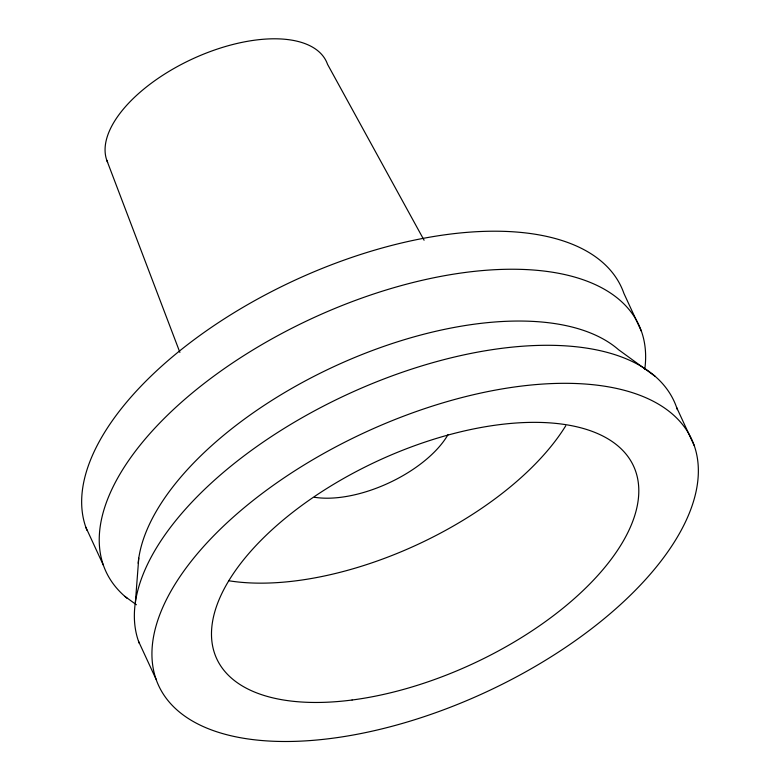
<?xml version="1.0" encoding="UTF-8"?>
<svg xmlns="http://www.w3.org/2000/svg" width="780" height="780" viewBox="0 0 780 780"><rect width="100%" height="100%" fill="white"/><g stroke="black" fill="none" stroke-linecap="round" stroke-linejoin="round"><path stroke-width="1.17" d="M135.398 602.17L138.762 558.149M655.181 376.36L618.559 349.713A271.011 132.22 -24.8 0 0 341.894 362.993A271.011 132.22 -24.8 0 0 138.157 563.267M124.82 596.339L136.393 604.754M424.086 240.24L327.532 64.311A120.452 58.763 -24.8 0 0 195.478 57.574A120.452 58.763 -24.8 0 0 107.64 162.416M641.482 331.432L623.912 293.397A293.592 143.237 -24.8 0 0 304.132 276.042A293.592 143.237 -24.8 0 0 87.038 530.439M676.63 407.491L694.2 445.517A293.592 143.237 -24.8 0 1 331.715 738.358A293.592 143.237 -24.8 0 1 249.512 503.344A293.592 143.237 -24.8 0 1 694.2 445.517M85.8 527.173L103.369 565.207M138.518 641.267L156.088 679.292M106.772 160.222L179.897 352.433M447.973 434.704A90.334 44.07 -24.8 0 1 314.398 497.25M565.763 425.753A229.603 112.018 -24.8 0 1 228.667 580.73M127.384 598.484A293.592 143.237 -24.8 0 1 321.009 314.379A293.592 143.237 -24.8 0 1 644.777 369.262M139.318 643.451A293.592 143.237 -24.8 0 1 360.048 388.723A293.592 143.237 -24.8 0 1 677.342 409.636M352.082 700.011A229.603 112.018 -24.8 0 0 635.554 470.993A229.603 112.018 -24.8 0 0 287.791 516.224A229.603 112.018 -24.8 0 0 352.082 700.011"/></g></svg>
